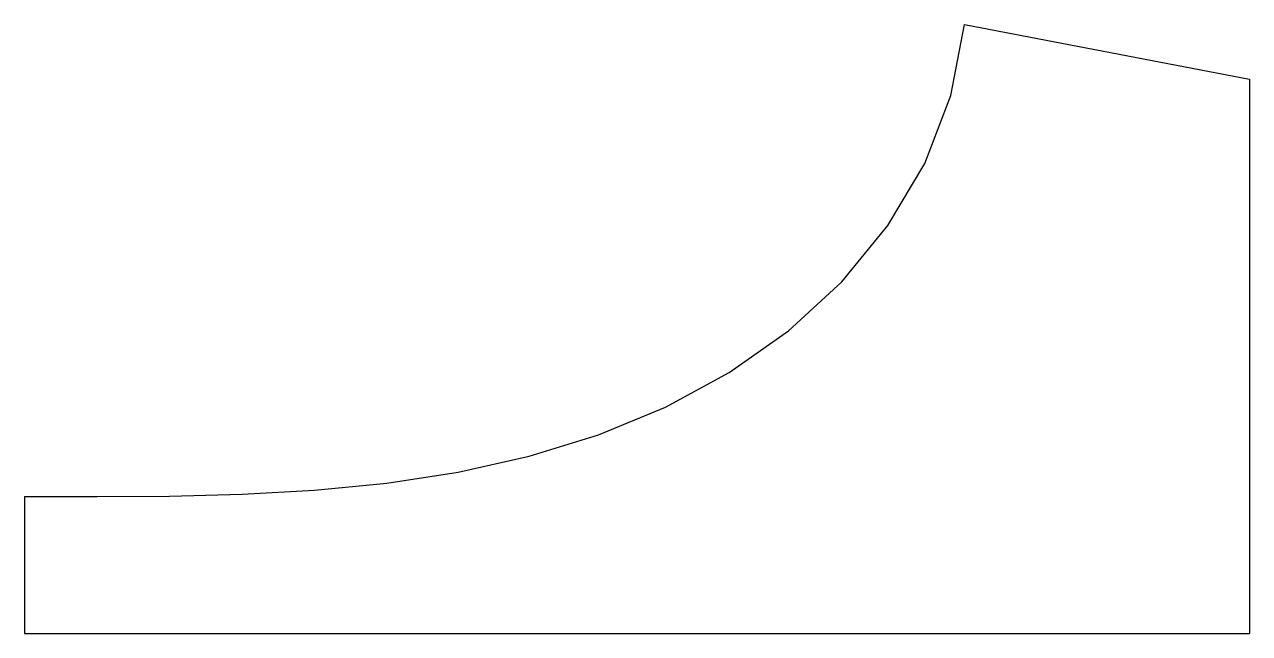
# Model space of a CAD drawing. Extents: x 15.2 to 26, y 88.9 to 94.2.
import ezdxf

# ---------------------------------------------------------------- set-up
doc = ezdxf.new("R2010")
doc.units = 0
doc.header["$LTSCALE"] = 5
doc.header["$MEASUREMENT"] = 0
doc.layers.add('Z0_CUT500', color=5, linetype='Continuous')

msp = doc.modelspace()

# ---------------------------------------------------------------- linework, layer by layer
at = {"layer": 'Z0_CUT500', "color": 5, "linetype": 'Continuous', "lineweight": 25}
for p, q in [((23.351, 93.612), (23.471, 94.235)), ((23.471, 94.235), (25.965, 93.755)), ((25.965, 93.755), (25.965, 88.9)), ((23.122, 93.019), (23.351, 93.612)), ((22.799, 92.473), (23.122, 93.019)), ((22.396, 91.982), (22.799, 92.473)), ((21.928, 91.553), (22.396, 91.982)), ((21.409, 91.187), (21.928, 91.553)), ((20.851, 90.884), (21.409, 91.187)), ((20.264, 90.641), (20.851, 90.884)), ((19.658, 90.453), (20.264, 90.641)), ((19.038, 90.314), (19.658, 90.453)), ((18.411, 90.217), (19.038, 90.314)), ((17.779, 90.155), (18.411, 90.217)), ((15.24, 90.1), (15.24, 88.9)), ((15.24, 90.1), (15.875, 90.1)), ((15.875, 90.1), (16.51, 90.104)), ((16.51, 90.104), (17.145, 90.12)), ((17.145, 90.12), (17.779, 90.155)), ((15.24, 88.9), (25.965, 88.9))]:
    msp.add_line(p, q, dxfattribs=at)

doc.saveas('drawing.dxf')
